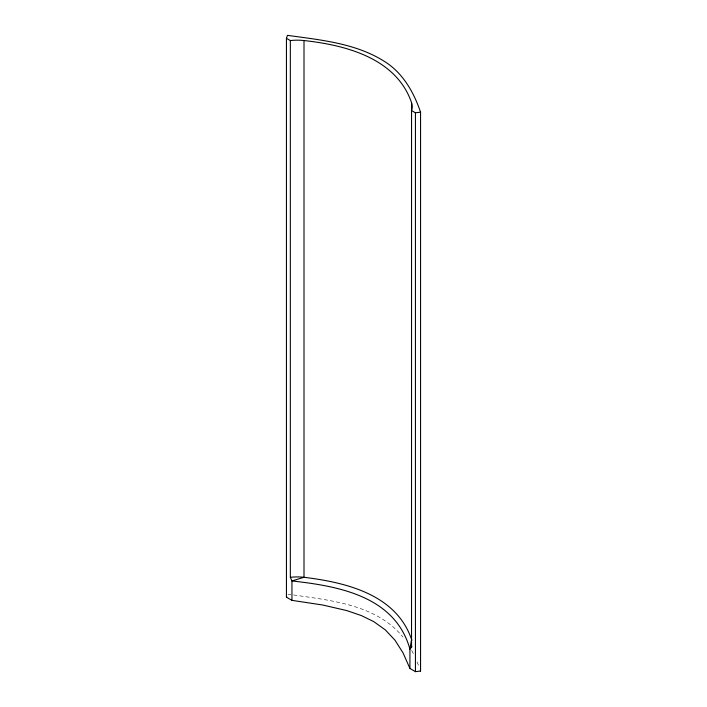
<?xml version="1.0" encoding="UTF-8"?>
<svg xmlns="http://www.w3.org/2000/svg" width="707" height="707" viewBox="0 0 707 707"><rect width="100%" height="100%" fill="white"/><g stroke="black" fill="none" stroke-linecap="round" stroke-linejoin="round"><path stroke-width="0.53" stroke-dasharray="3.54 2.65" d="M288.014 594.278L290.78 594.605M293.529 594.941C331.495 600.57 375.585 604.715 402.097 636M402.31 636.256L402.946 637.051M411.686 650.44L414.47 655.946M417.103 661.911L418.898 666.454"/><path stroke-width="1.06" d="M409.927 649.07L411.554 639.384C396.159 594.357 345.873 582.435 304.001 577.292A34.784 20.079 0 0 0 290.338 577.31L290.338 40.564L286.441 38.311L287.466 35.35C321.667 40.122 358.573 43.445 387.825 63.665C404.192 75.278 414.267 93.536 420.559 112.192L420.559 671.058L415.433 671.65L409.927 668.469L409.927 649.07L411.536 647.276A34.784 20.079 0 0 0 411.828 646.304M409.892 668.389L402.99 652.782L394.886 640.074L385.333 629.902L373.72 621.603L361.463 615.62L346.837 610.601L322.781 605.024L291.947 600.358L286.441 597.176L286.697 596.434M290.338 40.564A34.784 20.079 0 0 1 304.001 40.546C345.643 45.071 396.291 58.186 411.554 102.648A34.784 20.079 0 0 1 411.536 110.531L415.433 112.784L420.559 112.192M290.338 577.31L291.947 580.951L291.947 600.358M409.892 648.982C395.054 596.319 338.909 586.147 291.947 580.951L304.001 577.292L304.001 40.546M420.338 670.422L420.559 671.058M415.433 112.784L415.433 671.65M411.554 102.648L411.536 647.276M286.441 38.311L286.441 597.176M411.554 639.384A34.784 20.079 0 0 1 411.845 640.365"/></g></svg>
